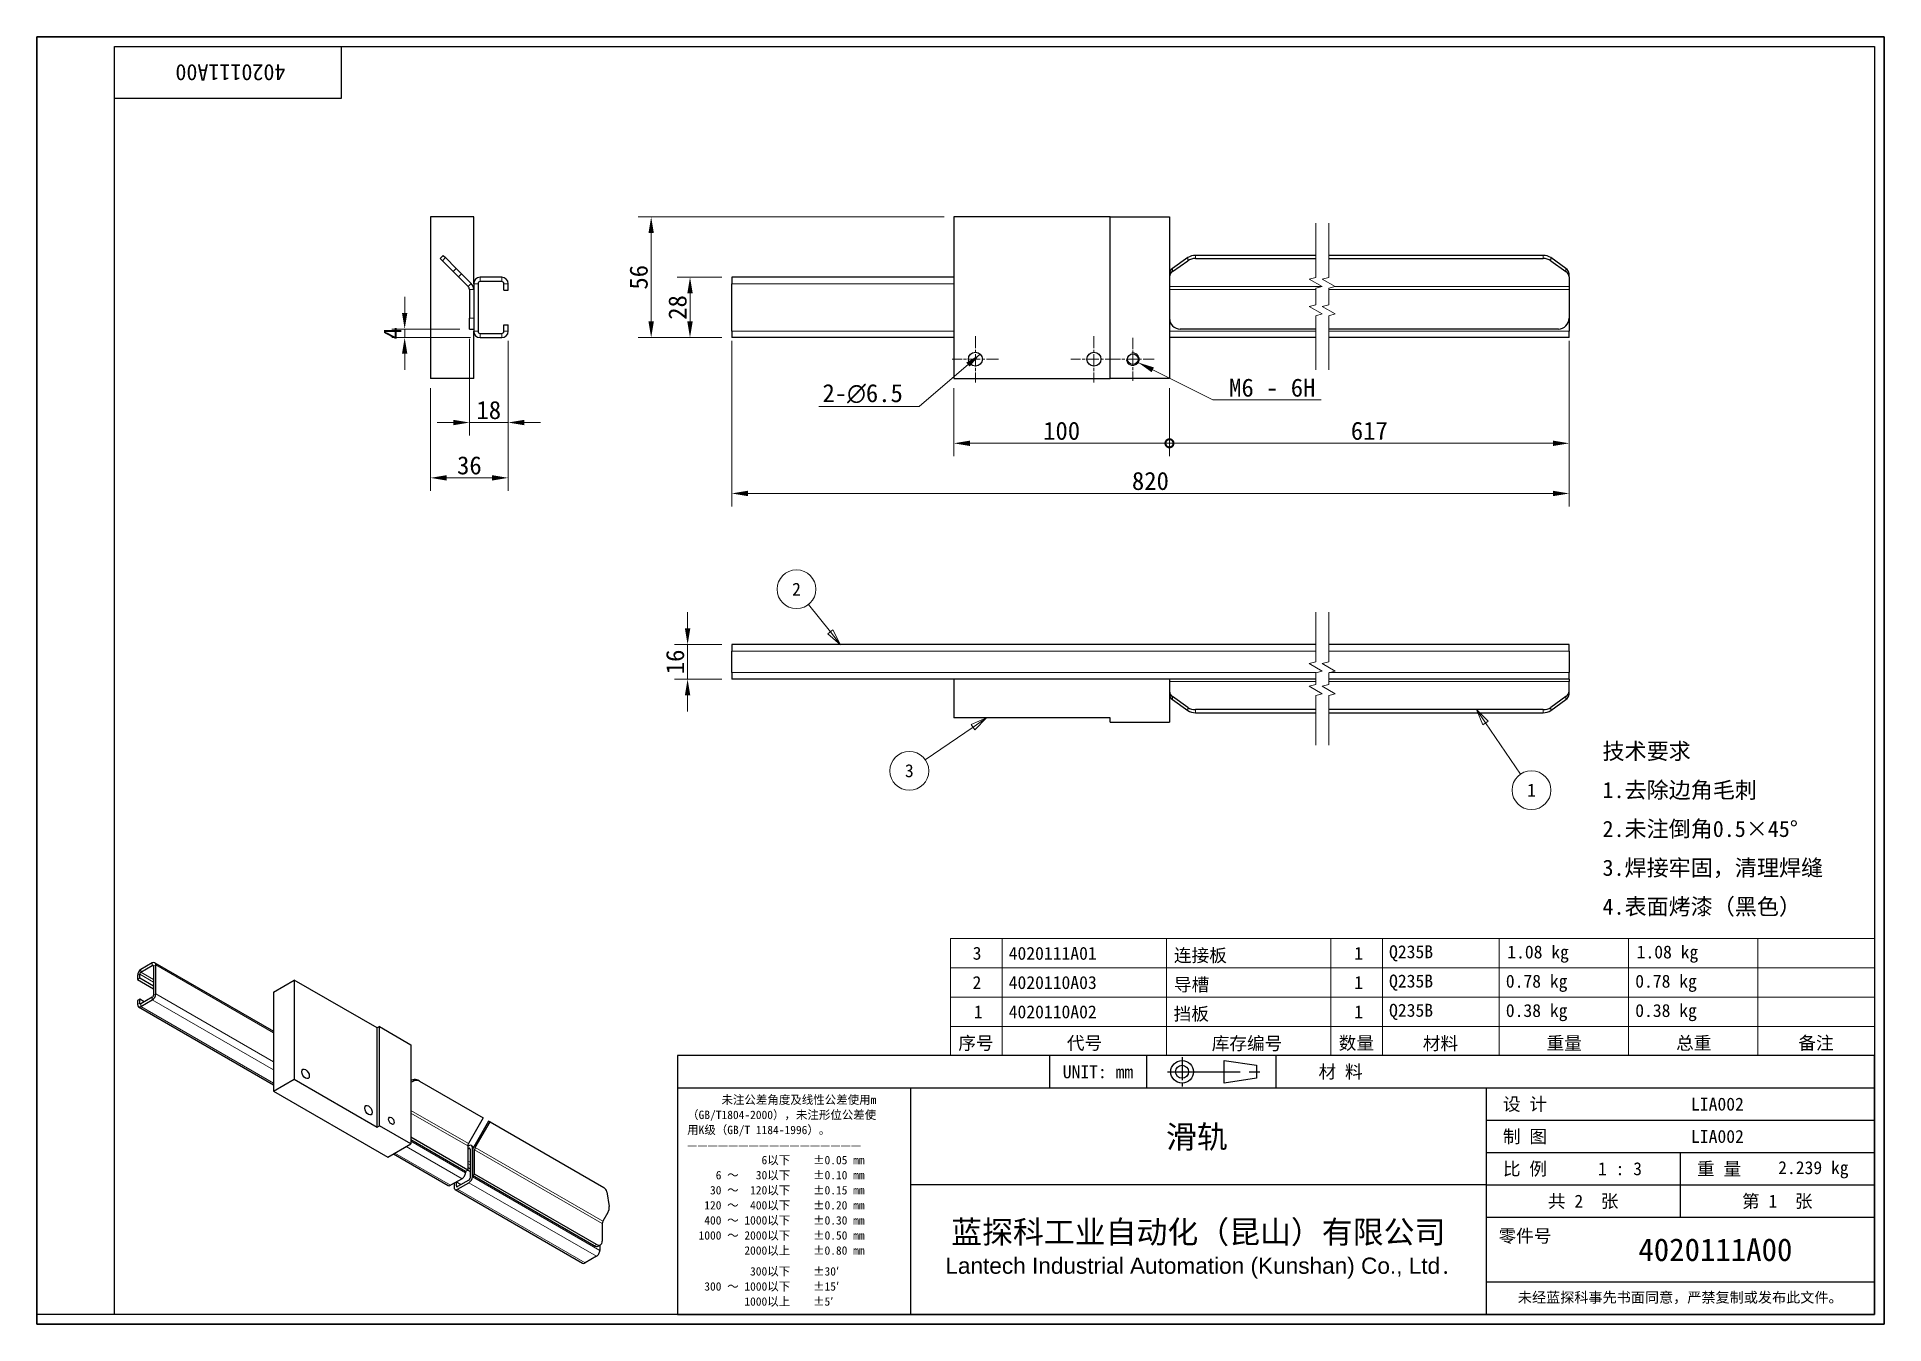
# Model space of a CAD drawing. Header units: millimetres. Extents: x 18 to 875, y 16 to 614.
import ezdxf
from ezdxf.enums import TextEntityAlignment as Align

# ---------------------------------------------------------------- set-up
doc = ezdxf.new("R2010")
doc.units = ezdxf.units.MM
doc.header["$LTSCALE"] = 3
doc.linetypes.add('CHAIN', pattern=[0.3543, 0.2362, -0.0295, 0.0591, -0.0295])
for name, color, linetype, lineweight in [('1', 7, 'Continuous', 18), ('可见 (ISO)', 7, 'Continuous', 25), ('可见窄的 (ISO)', 7, 'Continuous', 18), ('图框 (ISO)', 7, 'Continuous', 35), ('标题 (ISO)', 7, 'Continuous', 25)]:
    doc.layers.add(name, color=color, linetype=linetype, lineweight=lineweight)
for name, color, linetype, lineweight, true_color in [('中心标记 (ISO)', 1, 'CHAIN', 18, 0xff0000), ('尺寸 (ISO)', 7, 'Continuous', 18, 0x008000), ('折线 (ISO)', 7, 'Continuous', 18, 0x008000), ('符号 (ISO)', 7, 'Continuous', 18, 0x008000)]:
    doc.layers.add(name, color=color, linetype=linetype, lineweight=lineweight, true_color=true_color)
doc.styles.add('文本样式164', font='SimSun.ttf')
doc.styles.add('文本样式165', font='SimSun.ttf')
doc.styles.add('文本样式74', font='SimSun.ttf')
doc.styles.add('最新国标', font='simfang.ttf')
doc.styles.add('注释文本 (ISO)', font='simfang.ttf')
doc.dimstyles.new('默认 (GB)', dxfattribs={"dimscale": 3, "dimtxt": 2.8, "dimasz": 2.5, "dimexe": 2, "dimexo": 1.5, "dimgap": 0.5, "dimtad": 1, "dimtoh": 1, "dimdsep": 46, "dimtxsty": '最新国标', "dimcen": 0.09, "dimdle": 10, "dimclrd": 256, "dimclre": 256, "dimclrt": 256, "dimaunit": 1, "dimadec": 3, "dimazin": 2, "dimtfac": 0.535714, "dimtmove": 0, "dimatfit": 3, "dimfxl": 0, "dimtolj": 1, "dimtzin": 0, "dimlwd": -1, "dimlwe": -1, "dimarcsym": 0})
doc.dimstyles.new('默认 (GB)$7', dxfattribs={"dimscale": 3, "dimtxt": 2.8, "dimasz": 2.5, "dimexe": 2, "dimexo": 1.5, "dimgap": 0.5, "dimtad": 1, "dimtoh": 1, "dimdsep": 46, "dimtxsty": '最新国标', "dimcen": 0.09, "dimdle": 10, "dimclrd": 256, "dimclre": 256, "dimclrt": 256, "dimaunit": 1, "dimadec": 3, "dimazin": 2, "dimtfac": 0.535714, "dimtmove": 0, "dimatfit": 3, "dimfxl": 0, "dimtolj": 1, "dimtzin": 0, "dimlwd": -1, "dimlwe": -1, "dimarcsym": 0})

# ---------------------------------------------------------------- blocks, each defined once
blk = doc.blocks.new('图框 最新国标')
at = {"layer": '图框 (ISO)'}
for p, q in [((6, 7), (6, 204.5)), ((6, 204.5), (291.5, 204.5)), ((291.5, 204.5), (291.5, 5.5)), ((6, 7), (6, 5.5)), ((6, 7), (6, 5.5)), ((291.5, 5.5), (6, 5.5))]:
    blk.add_line(p, q, dxfattribs=at)
at = {"layer": '图框 (ISO)', "color": 7, "linetype": 'Continuous', "lineweight": 25}
for p, q in [((18, 203), (290, 203)), ((18, 7), (18, 203)), ((18, 203), (290, 203)), ((53, 203), (53, 195)), ((290, 203), (290, 7)), ((290, 203), (290, 7)), ((53, 195), (18, 195)), ((290, 7), (6, 7)), ((290, 7), (18, 7))]:
    blk.add_line(p, q, dxfattribs=at)
at = {"layer": '图框 (ISO)', "style": '文本样式74'}
blk.add_attdef('零件代号_001', (44.41, 200.25), '', height=2.5, rotation=180, dxfattribs=at)
blk = doc.blocks.new('标题栏 最新国标')
at = {"layer": '标题 (ISO)'}
for p, q in [((381.98, -183.84), (196.98, -183.84)), ((196.98, -183.84), (196.98, -223.84)), ((254.48, -183.84), (254.48, -188.84)), ((269.48, -183.84), (269.48, -188.84)), ((281.48, -188.09), (281.48, -184.59)), ((281.48, -184.59), (286.48, -185.34)), ((286.48, -185.34), (286.48, -187.34)), ((289.48, -183.84), (289.48, -188.84)), ((381.98, -223.84), (381.98, -183.84)), ((383.48, -183.84), (383.48, -225.34)), ((286.48, -187.34), (281.48, -188.09)), ((196.98, -188.84), (381.98, -188.84)), ((232.98, -188.84), (232.98, -223.84)), ((321.98, -188.84), (321.98, -223.84)), ((321.98, -193.84), (381.98, -193.84)), ((321.98, -198.84), (381.98, -198.84)), ((351.98, -198.84), (351.98, -208.84)), ((321.98, -203.84), (232.98, -203.84)), ((321.98, -203.84), (381.98, -203.84)), ((321.98, -208.84), (381.98, -208.84)), ((321.98, -218.84), (381.98, -218.84)), ((196.98, -223.84), (381.98, -223.84)), ((383.48, -225.34), (196.98, -225.34))]:
    blk.add_line(p, q, dxfattribs=at)
at = {"layer": '标题 (ISO)', "linetype": 'CHAIN', "ltscale": 5.000333}
blk.add_line((274.98, -184.09), (274.98, -188.59), dxfattribs=at)
at = {"layer": '标题 (ISO)', "linetype": 'CHAIN', "ltscale": 15.834605}
blk.add_line((272.73, -186.34), (286.98, -186.34), dxfattribs=at)
at = {"layer": '标题 (ISO)'}
for radius in [1.75, 1]:
    blk.add_circle((274.98, -186.34), radius, dxfattribs=at)
at = {"layer": '1', "style": '文本样式164'}
for s, p in [('UNIT: mm', (261.98, -186.34)), ('材 料', (299.48, -186.34)), ('设 计', (327.98, -191.34)), ('制 图', (327.98, -196.34)), ('比 例', (327.98, -201.34)), ('重 量', (357.98, -201.34)), ('共 2  张', (336.98, -206.34)), ('第 1  张', (366.98, -206.34))]:
    blk.add_text(s, height=2, dxfattribs=at).set_placement(p, align=Align.MIDDLE_CENTER)
at = {"layer": '标题 (ISO)', "char_height": 2, "style": '注释文本 (ISO)'}
for s, insert, attachment_point, line_spacing_factor in [('{\\fSimSun|b0|i0|c134|p2;\\H0.65x;      未注公差角度及线性公差使用m\\P（GB/T1804-2000），未注形位公差使\\P用K级（GB/T 1184-1996）。\\P—————————————————\\P             6以下    ±0.05 mm\\P     6 ～   30以下    ±0.10 mm\\P    30 ～  120以下    ±0.15 mm\\P   120 ～  400以下    ±0.20 mm\\P   400 ～ 1000以下    ±0.30 mm\\P  1000 ～ 2000以下    ±0.50 mm\\P          2000以上    ±0.80 mm\\P\\H0.38462x;\\P\\H2.6x;           300以下    ±30′\\P   300 ～ 1000以下    ±15′\\P          1000以上    ±5′}', (198.48, -206.34), 4, 1.075116), ('{\\fMicrosoft YaHei|b0|i0|c134|p34;\\H1.75x;蓝探科工业自动化（昆山）有限公司\\P\\fArial|b0|i0|c0|p34;\\H0.71429x;Lantech Industrial Automation (Kunshan) Co., Ltd\\fFangSong|b0|i0|c134|p49;.\\H1.15195x; }', (277.48, -213.84), 5, 0.978695)]:
    blk.add_mtext(s, dxfattribs=dict(at, insert=insert, attachment_point=attachment_point, line_spacing_factor=line_spacing_factor))
at = {"layer": '标题 (ISO)', "attachment_point": 5, "style": '注释文本 (ISO)'}
for s, insert, char_height in [('\\fFangSong|b0|i0;零件号', (327.98, -211.84), 2), ('\\fSimSun|b0|i0;{\\H1.6000;未经蓝探科事先书面同意，严禁复制或发布此文件。}', (351.98, -221.34), 1.6)]:
    blk.add_mtext(s, dxfattribs=dict(at, insert=insert, char_height=char_height))
at = {"layer": '标题 (ISO)', "style": '注释文本 (ISO)'}
blk.add_attdef('材料', text='', height=2, dxfattribs=at).set_placement((324.48, -186.34), align=Align.MIDDLE_CENTER)
at = {"layer": '标题 (ISO)'}
for tag, p, height, style in [('设计人_001', (353.65, -192.33), 2, '注释文本 (ISO)'), ('库存编号_001', (272.5, -198.14), 3.5, '文本样式165'), ('设计人_001', (353.65, -197.33), 2, '注释文本 (ISO)'), ('视图比例_001', (339.26, -202.33), 2, '注释文本 (ISO)'), ('质量\\P3;_001', (367.11, -202.16), 2, '注释文本 (ISO)'), ('零件代号_001', (345.51, -215.59), 3.5, '文本样式165')]:
    blk.add_attdef(tag, p, '', height=height, dxfattribs=dict(at, style=style))
blk = doc.blocks.new('_DotSmall')
at = {"color": 0, "linetype": 'ByBlock', "const_width": 0.5}
blk.add_lwpolyline([(-0.0625, 0, 1), (0.0625, 0, 1)], format="xyb", close=True, dxfattribs=at)
blk = doc.blocks.new('*D5')
at = {"layer": 'Defpoints', "color": 0, "transparency": 16777216}
for p in [(443.15, 455.02), (543.15, 455.02), (543.15, 425.02)]:
    blk.add_point(p, dxfattribs=at)
at = {"layer": '尺寸 (ISO)', "color": 116, "true_color": 0x00803f, "transparency": 16777216}
for p, q in [((443.15, 450.52), (443.15, 419.02)), ((543.15, 450.52), (543.15, 419.02)), ((450.65, 425.02), (543.15, 425.02))]:
    blk.add_line(p, q, dxfattribs=at)
blk.add_solid([(450.65, 426.27), (450.65, 423.77), (443.15, 425.02)], dxfattribs=at)
at = {"layer": '尺寸 (ISO)', "color": 116, "true_color": 0x00803f, "transparency": 16777216, "xscale": 7.5, "yscale": 7.5, "zscale": 7.5}
blk.add_blockref('_DotSmall', (543.15, 425.02), dxfattribs=at)
at = {"layer": '尺寸 (ISO)', "transparency": 16777216, "insert": (493.15, 430.77), "char_height": 8.4, "attachment_point": 5, "style": '最新国标'}
blk.add_mtext('\\A1;100', dxfattribs=at)
blk = doc.blocks.new('*D7')
at = {"layer": 'Defpoints', "color": 0, "transparency": 16777216}
for p in [(728.47, 477.02), (543.15, 455.02), (728.47, 425.02)]:
    blk.add_point(p, dxfattribs=at)
at = {"layer": '尺寸 (ISO)', "color": 116, "true_color": 0x00803f, "transparency": 16777216}
for p, q in [((728.47, 472.52), (728.47, 419.02)), ((543.15, 450.52), (543.15, 419.02)), ((543.15, 425.02), (720.97, 425.02))]:
    blk.add_line(p, q, dxfattribs=at)
blk.add_solid([(720.97, 426.27), (720.97, 423.77), (728.47, 425.02)], dxfattribs=at)
at = {"layer": '尺寸 (ISO)', "color": 116, "true_color": 0x00803f, "transparency": 16777216, "xscale": 7.5, "yscale": 7.5, "zscale": 7.5, "rotation": 180}
blk.add_blockref('_DotSmall', (543.15, 425.02), dxfattribs=at)
at = {"layer": '尺寸 (ISO)', "transparency": 16777216, "insert": (635.81, 430.77), "char_height": 8.4, "attachment_point": 5, "style": '最新国标'}
blk.add_mtext('\\A1;617', dxfattribs=at)
blk = doc.blocks.new('*D8')
at = {"layer": 'Defpoints', "color": 0, "transparency": 16777216}
for p in [(340.15, 477.02), (728.47, 477.02), (340.15, 401.75)]:
    blk.add_point(p, dxfattribs=at)
at = {"layer": '尺寸 (ISO)', "color": 116, "true_color": 0x00803f, "transparency": 16777216}
for p, q in [((340.15, 472.52), (340.15, 395.75)), ((728.47, 472.52), (728.47, 395.75)), ((720.97, 401.75), (347.65, 401.75))]:
    blk.add_line(p, q, dxfattribs=at)
for points in [[(347.65, 403), (347.65, 400.5), (340.15, 401.75)], [(720.97, 403), (720.97, 400.5), (728.47, 401.75)]]:
    blk.add_solid(points, dxfattribs=at)
at = {"layer": '尺寸 (ISO)', "transparency": 16777216, "insert": (534.31, 407.5), "char_height": 8.4, "attachment_point": 5, "style": '最新国标'}
blk.add_mtext('\\A1;820', dxfattribs=at)
blk = doc.blocks.new('*D9')
at = {"layer": 'Defpoints', "color": 0, "transparency": 16777216}
for p in [(443.15, 530.02), (302.81, 474.02), (340.15, 474.02)]:
    blk.add_point(p, dxfattribs=at)
at = {"layer": '尺寸 (ISO)', "color": 116, "true_color": 0x00803f, "transparency": 16777216}
for p, q in [((438.65, 530.02), (296.81, 530.02)), ((302.81, 522.52), (302.81, 481.52)), ((335.65, 474.02), (296.81, 474.02))]:
    blk.add_line(p, q, dxfattribs=at)
for points in [[(301.56, 522.52), (304.06, 522.52), (302.81, 530.02)], [(301.56, 481.52), (304.06, 481.52), (302.81, 474.02)]]:
    blk.add_solid(points, dxfattribs=at)
at = {"layer": '尺寸 (ISO)', "transparency": 16777216, "insert": (297.06, 502.02), "char_height": 8.4, "attachment_point": 5, "rotation": 90, "style": '最新国标'}
blk.add_mtext('\\A1;56', dxfattribs=at)
blk = doc.blocks.new('*D10')
at = {"layer": 'Defpoints', "color": 0, "transparency": 16777216}
for p in [(340.15, 502.02), (320.83, 474.02), (340.15, 474.02)]:
    blk.add_point(p, dxfattribs=at)
at = {"layer": '尺寸 (ISO)', "color": 116, "true_color": 0x00803f, "transparency": 16777216}
for p, q in [((335.65, 502.02), (314.83, 502.02)), ((320.83, 494.52), (320.83, 481.52)), ((335.65, 474.02), (314.83, 474.02))]:
    blk.add_line(p, q, dxfattribs=at)
for points in [[(319.58, 494.52), (322.08, 494.52), (320.83, 502.02)], [(319.58, 481.52), (322.08, 481.52), (320.83, 474.02)]]:
    blk.add_solid(points, dxfattribs=at)
at = {"layer": '尺寸 (ISO)', "transparency": 16777216, "insert": (315.08, 488.02), "char_height": 8.4, "attachment_point": 5, "rotation": 90, "style": '最新国标'}
blk.add_mtext('\\A1;28', dxfattribs=at)
blk = doc.blocks.new('*D11')
at = {"layer": 'Defpoints', "color": 0, "transparency": 16777216}
for p in [(340.15, 331.63), (319.71, 315.63), (340.15, 315.63)]:
    blk.add_point(p, dxfattribs=at)
at = {"layer": '尺寸 (ISO)', "color": 116, "true_color": 0x00803f, "transparency": 16777216}
for p, q in [((319.71, 339.13), (319.71, 346.63)), ((335.65, 331.63), (313.71, 331.63)), ((319.71, 331.63), (319.71, 315.63)), ((335.65, 315.63), (313.71, 315.63)), ((319.71, 308.13), (319.71, 300.63))]:
    blk.add_line(p, q, dxfattribs=at)
for points in [[(318.46, 339.13), (320.96, 339.13), (319.71, 331.63)], [(318.46, 308.13), (320.96, 308.13), (319.71, 315.63)]]:
    blk.add_solid(points, dxfattribs=at)
at = {"layer": '尺寸 (ISO)', "transparency": 16777216, "insert": (313.96, 323.63), "char_height": 8.4, "attachment_point": 5, "rotation": 90, "style": '最新国标'}
blk.add_mtext('\\A1;16', dxfattribs=at)
blk = doc.blocks.new('*D12')
at = {"layer": 'Defpoints', "color": 0, "transparency": 16777216}
for p in [(218.52, 478.02), (236.52, 477.02), (236.52, 434.65)]:
    blk.add_point(p, dxfattribs=at)
at = {"layer": '尺寸 (ISO)', "color": 116, "true_color": 0x00803f, "transparency": 16777216}
for p, q in [((218.52, 473.52), (218.52, 428.65)), ((236.52, 472.52), (236.52, 428.65)), ((211.02, 434.65), (203.52, 434.65)), ((218.52, 434.65), (226.02, 434.65)), ((226.02, 434.65), (229.02, 434.65)), ((236.52, 434.65), (229.02, 434.65)), ((244.02, 434.65), (251.52, 434.65))]:
    blk.add_line(p, q, dxfattribs=at)
for points in [[(211.02, 435.9), (211.02, 433.4), (218.52, 434.65)], [(244.02, 435.9), (244.02, 433.4), (236.52, 434.65)]]:
    blk.add_solid(points, dxfattribs=at)
at = {"layer": '尺寸 (ISO)', "transparency": 16777216, "insert": (227.52, 440.4), "char_height": 8.4, "attachment_point": 5, "style": '最新国标'}
blk.add_mtext('\\A1;18', dxfattribs=at)
blk = doc.blocks.new('*D13')
at = {"layer": 'Defpoints', "color": 0, "transparency": 16777216}
for p in [(188.52, 478.02), (218.52, 478.02), (223.52, 474.02)]:
    blk.add_point(p, dxfattribs=at)
at = {"layer": '尺寸 (ISO)', "color": 116, "true_color": 0x00803f, "transparency": 16777216}
for p, q in [((188.52, 485.52), (188.52, 493.02)), ((214.02, 478.02), (182.52, 478.02)), ((219.02, 474.02), (182.52, 474.02)), ((188.52, 474.02), (188.52, 478.02)), ((188.52, 466.52), (188.52, 459.02))]:
    blk.add_line(p, q, dxfattribs=at)
for points in [[(187.27, 485.52), (189.77, 485.52), (188.52, 478.02)], [(187.27, 466.52), (189.77, 466.52), (188.52, 474.02)]]:
    blk.add_solid(points, dxfattribs=at)
at = {"layer": '尺寸 (ISO)', "transparency": 16777216, "insert": (182.82, 476.02), "char_height": 8.4, "attachment_point": 5, "rotation": 90, "style": '最新国标'}
blk.add_mtext('\\A1;4', dxfattribs=at)
blk = doc.blocks.new('*D14')
at = {"layer": 'Defpoints', "color": 0, "transparency": 16777216}
for p in [(236.52, 477.02), (200.52, 455.02), (200.52, 408.99)]:
    blk.add_point(p, dxfattribs=at)
at = {"layer": '尺寸 (ISO)', "color": 116, "true_color": 0x00803f, "transparency": 16777216}
for p, q in [((236.52, 472.52), (236.52, 402.99)), ((200.52, 450.52), (200.52, 402.99)), ((229.02, 408.99), (208.02, 408.99))]:
    blk.add_line(p, q, dxfattribs=at)
for points in [[(208.02, 410.24), (208.02, 407.74), (200.52, 408.99)], [(229.02, 410.24), (229.02, 407.74), (236.52, 408.99)]]:
    blk.add_solid(points, dxfattribs=at)
at = {"layer": '尺寸 (ISO)', "transparency": 16777216, "insert": (218.52, 414.74), "char_height": 8.4, "attachment_point": 5, "style": '最新国标'}
blk.add_mtext('\\A1;36', dxfattribs=at)
blk = doc.blocks.new('引出序号1')
at = {"layer": '符号 (ISO)'}
for p, q in [((128.65, 112.5), (125.26, 116.77)), ((129.04, 112.81), (128.26, 112.19)), ((128.26, 112.19), (130.21, 110.54)), ((128.65, 112.5), (130.21, 110.54)), ((130.21, 110.54), (129.04, 112.81))]:
    blk.add_line(p, q, dxfattribs=at)
at = {"layer": '符号 (ISO)', "flags": 128}
blk.add_lwpolyline([(128.26, 112.19), (130.21, 110.54), (129.04, 112.81), (128.26, 112.19)], dxfattribs=at)
at = {"layer": '符号 (ISO)'}
blk.add_circle((123.4, 119.11), 3, dxfattribs=at)
blk.add_solid([(128.26, 112.19), (130.21, 110.54), (129.04, 112.81), (128.26, 112.19)], dxfattribs=at)
at = {"layer": '符号 (ISO)', "insert": (123.4, 119.11), "char_height": 2, "attachment_point": 5, "style": '注释文本 (ISO)'}
blk.add_mtext('2', dxfattribs=at)
blk = doc.blocks.new('引出序号2')
at = {"layer": '符号 (ISO)'}
for p, q in [((150.69, 97.8), (143.31, 92.72)), ((152.75, 99.21), (150.41, 98.21)), ((150.41, 98.21), (150.98, 97.38)), ((150.69, 97.8), (152.75, 99.21)), ((150.98, 97.38), (152.75, 99.21))]:
    blk.add_line(p, q, dxfattribs=at)
at = {"layer": '符号 (ISO)', "flags": 128}
blk.add_lwpolyline([(150.98, 97.38), (152.75, 99.21), (150.41, 98.21), (150.98, 97.38)], dxfattribs=at)
at = {"layer": '符号 (ISO)'}
blk.add_circle((140.84, 91.03), 3, dxfattribs=at)
blk.add_solid([(150.98, 97.38), (152.75, 99.21), (150.41, 98.21), (150.98, 97.38)], dxfattribs=at)
at = {"layer": '符号 (ISO)', "insert": (140.84, 91.04), "char_height": 2, "attachment_point": 5, "style": '注释文本 (ISO)'}
blk.add_mtext('3', dxfattribs=at)
blk = doc.blocks.new('引出序号3')
at = {"layer": '符号 (ISO)'}
for p, q in [((229.9, 98.43), (228.49, 100.5)), ((230.31, 98.72), (228.49, 100.5)), ((228.49, 100.5), (229.48, 98.15)), ((229.48, 98.15), (230.31, 98.72)), ((229.9, 98.43), (235.31, 90.52))]:
    blk.add_line(p, q, dxfattribs=at)
at = {"layer": '符号 (ISO)', "flags": 128}
blk.add_lwpolyline([(230.31, 98.72), (228.49, 100.5), (229.48, 98.15), (230.31, 98.72)], dxfattribs=at)
at = {"layer": '符号 (ISO)'}
blk.add_circle((237, 88.05), 3, dxfattribs=at)
blk.add_solid([(230.31, 98.72), (228.49, 100.5), (229.48, 98.15), (230.31, 98.72)], dxfattribs=at)
at = {"layer": '符号 (ISO)', "insert": (237, 88.05), "char_height": 2, "attachment_point": 5, "style": '注释文本 (ISO)'}
blk.add_mtext('1', dxfattribs=at)
blk = doc.blocks.new('明细栏')
at = {"layer": '符号 (ISO)'}
for p, q in [((290, 65.1), (147.2, 65.1)), ((147.2, 65.1), (147.2, 51.53)), ((155.2, 65.1), (155.2, 51.53)), ((180.6, 65.1), (180.6, 51.53)), ((206, 65.1), (206, 51.53)), ((214, 65.1), (214, 51.53)), ((232, 65.1), (232, 51.53)), ((252, 65.1), (252, 51.53)), ((272, 65.1), (272, 51.53)), ((290, 65.1), (290, 51.53)), ((290, 60.58), (147.2, 60.58)), ((290, 56.05), (147.2, 56.05)), ((290, 51.53), (147.2, 51.53)), ((147.2, 47), (147.2, 51.53)), ((155.2, 47), (155.2, 51.53)), ((180.6, 47), (180.6, 51.53)), ((206, 47), (206, 51.53)), ((214, 47), (214, 51.53)), ((232, 47), (232, 51.53)), ((252, 47), (252, 51.53)), ((272, 47), (272, 51.53)), ((290, 47), (290, 51.53)), ((290, 47), (147.2, 47))]:
    blk.add_line(p, q, dxfattribs=at)
at = {"layer": '符号 (ISO)', "char_height": 2, "attachment_point": 7, "style": '注释文本 (ISO)'}
for s, insert in [('3', (150.63, 61.8)), ('4020111A01', (156.2, 61.79)), ('连接板', (181.73, 61.28)), ('1', (209.61, 61.82)), ('Q235B', (214.99, 61.56)), ('1.08 kg', (233.26, 61.37)), ('1.08 kg', (253.26, 61.37)), ('2', (150.61, 57.3)), ('4020110A03', (156.2, 57.27)), ('导槽', (181.74, 56.76)), ('1', (209.61, 57.3)), ('Q235B', (214.99, 57.03)), ('0.78 kg', (233.04, 56.85)), ('0.78 kg', (253.04, 56.85)), ('1', (150.81, 52.77)), ('4020110A02', (156.2, 52.74)), ('挡板', (181.7, 52.24)), ('1', (209.61, 52.77)), ('Q235B', (214.99, 52.51)), ('0.38 kg', (233.04, 52.32)), ('0.38 kg', (253.04, 52.32)), ('序号', (148.42, 47.71)), ('代号', (165.19, 47.73)), ('库存编号', (187.58, 47.66)), ('数量', (207.21, 47.72)), ('材料', (220.21, 47.68)), ('重量', (239.33, 47.78)), ('总重', (259.36, 47.75)), ('备注', (278.25, 47.74))]:
    blk.add_mtext(s, dxfattribs=dict(at, insert=insert))

msp = doc.modelspace()

# ---------------------------------------------------------------- linework, layer by layer
at = {"layer": '中心标记 (ISO)', "ltscale": 7.963553}
for p, q in [((453.1476, 474.7723), (453.1476, 453.2723)), ((508.1476, 474.7723), (508.1476, 453.2723)), ((463.8976, 464.0223), (442.3976, 464.0223)), ((518.8976, 464.0223), (497.3976, 464.0223))]:
    msp.add_line(p, q, dxfattribs=at)
at = {"layer": '中心标记 (ISO)', "ltscale": 7.377206}
for p, q in [((526.1476, 473.9808), (526.1476, 454.0638)), ((536.1061, 464.0223), (516.1891, 464.0223))]:
    msp.add_line(p, q, dxfattribs=at)
at = {"layer": '可见 (ISO)'}
for p, q in [((220.5234, 530.0223), (200.5234, 530.0223)), ((200.5234, 530.0223), (200.5234, 455.0223)), ((220.5234, 499.0223), (220.5234, 530.0223)), ((443.1476, 530.0223), (443.1476, 455.0223)), ((515.6476, 530.0223), (443.1476, 530.0223)), ((515.6476, 455.0223), (515.6476, 530.0223)), ((515.6476, 530.0223), (543.1476, 530.0223)), ((543.1476, 530.0223), (543.1476, 455.0223)), ((206.3813, 512.1644), (204.967, 510.7502)), ((206.0026, 509.7147), (204.967, 510.7502)), ((206.0026, 509.7147), (211.0026, 504.7147)), ((206.3813, 512.1644), (207.4168, 511.1289)), ((212.4168, 506.1289), (207.4168, 511.1289)), ((212.4168, 506.1289), (214.9168, 503.6289)), ((551.6832, 511.1289), (544.6121, 506.1289)), ((544.6121, 504.7147), (551.6832, 509.7147)), ((610.979, 512.1644), (555.2187, 512.1644)), ((555.2187, 510.7502), (610.979, 510.7502)), ((716.4014, 512.1644), (616.979, 512.1644)), ((616.979, 510.7502), (716.4014, 510.7502)), ((727.008, 506.1289), (719.937, 511.1289)), ((719.937, 509.7147), (727.008, 504.7147)), ((213.5026, 502.2147), (211.0026, 504.7147)), ((213.5026, 502.2147), (217.9376, 497.7796)), ((214.9168, 503.6289), (219.3518, 499.1939)), ((220.5234, 499.0223), (220.5234, 477.0223)), ((222.5234, 499.0223), (222.5234, 477.0223)), ((233.5234, 502.0223), (223.5234, 502.0223)), ((233.5234, 500.0223), (223.5234, 500.0223)), ((234.5234, 496.0223), (234.5234, 499.0223)), ((236.5234, 496.0223), (236.5234, 499.0223)), ((340.1476, 502.0223), (340.1476, 499.0223)), ((443.1476, 502.0223), (340.1476, 502.0223)), ((340.1476, 477.0223), (340.1476, 499.0223)), ((728.4725, 502.2147), (728.4725, 503.6289)), ((728.4725, 502.2147), (728.4725, 497.7796)), ((728.4725, 497.7796), (728.4725, 496.3654)), ((218.5234, 496.3654), (218.5234, 483.0223)), ((220.5234, 496.3654), (220.5234, 483.0223)), ((234.5234, 496.0223), (236.5234, 496.0223)), ((728.4725, 496.3654), (728.4725, 483.0223)), ((218.5234, 478.0223), (218.5234, 483.0223)), ((234.5234, 480.0223), (236.5234, 480.0223)), ((234.5234, 477.0223), (234.5234, 480.0223)), ((236.5234, 477.0223), (236.5234, 480.0223)), ((728.4725, 483.0223), (728.4725, 477.0223)), ((218.5234, 478.0223), (220.5234, 478.0223)), ((220.5234, 455.0223), (220.5234, 477.0223)), ((223.5234, 476.0223), (233.5234, 476.0223)), ((223.5234, 474.0223), (233.5234, 474.0223)), ((340.1476, 477.0223), (340.1476, 474.0223)), ((443.1476, 474.0223), (340.1476, 474.0223)), ((610.979, 474.0223), (543.1476, 474.0223)), ((610.979, 478.0223), (548.1476, 478.0223)), ((723.4725, 478.0223), (616.979, 478.0223)), ((728.4725, 474.0223), (616.979, 474.0223)), ((728.4725, 474.0223), (728.4725, 477.0223)), ((220.5234, 455.0223), (200.5234, 455.0223)), ((443.1476, 455.0223), (515.6476, 455.0223)), ((543.1476, 455.0223), (515.6476, 455.0223)), ((610.979, 331.6339), (340.1476, 331.6339)), ((340.1476, 331.6339), (340.1476, 328.6339)), ((340.1476, 318.6339), (340.1476, 328.6339)), ((728.4725, 331.6339), (616.979, 331.6339)), ((728.4725, 328.6339), (728.4725, 331.6339)), ((728.4725, 328.6339), (728.4725, 318.6339)), ((340.1476, 318.6339), (340.1476, 315.6339)), ((728.4725, 315.6339), (728.4725, 318.6339)), ((443.1476, 315.6339), (340.1476, 315.6339)), ((543.1476, 315.6339), (443.1476, 315.6339)), ((443.1476, 315.6339), (443.1476, 297.6339)), ((610.979, 315.6339), (543.1476, 315.6339)), ((543.1476, 315.6339), (543.1476, 295.6339)), ((728.4725, 315.6339), (616.979, 315.6339)), ((728.4725, 315.6339), (728.4725, 314.4624)), ((728.4725, 310.0273), (728.4725, 314.4624)), ((728.4725, 308.6131), (728.4725, 310.0273)), ((551.6832, 302.5273), (544.6121, 307.5273)), ((544.6121, 306.1131), (551.6832, 301.1131)), ((610.979, 301.4918), (555.2187, 301.4918)), ((555.2187, 300.0776), (610.979, 300.0776)), ((716.4014, 301.4918), (616.979, 301.4918)), ((616.979, 300.0776), (716.4014, 300.0776)), ((727.008, 307.5273), (719.937, 302.5273)), ((719.937, 301.1131), (727.008, 306.1131)), ((515.6476, 297.6339), (443.1476, 297.6339)), ((515.6476, 295.6339), (515.6476, 297.6339)), ((515.6476, 295.6339), (543.1476, 295.6339)), ((71.4982, 183.9887), (66.1949, 180.9268)), ((66.1949, 179.7021), (71.4982, 182.7639)), ((72.0285, 182.4578), (72.0285, 168.9856)), ((72.6232, 184.1001), (127.7132, 152.2939)), ((73.0892, 169.5979), (73.0892, 183.0701)), ((64.6039, 178.1712), (64.6039, 176.334)), ((65.6646, 176.9464), (64.6039, 176.334)), ((64.6039, 176.334), (72.0285, 172.0474)), ((65.6646, 176.9464), (65.6646, 178.7835)), ((72.0285, 173.2722), (65.6646, 176.9464)), ((127.7132, 170.5165), (137.2591, 176.0278)), ((137.2591, 176.0278), (137.2591, 130.0999)), ((175.7081, 153.8293), (137.2591, 176.0278)), ((65.6646, 167.1484), (64.6039, 166.5361)), ((64.6039, 166.5361), (64.6039, 164.699)), ((65.0699, 163.669), (127.7132, 127.5018)), ((67.7859, 165.9237), (65.6646, 167.1484)), ((65.6646, 165.3113), (65.6646, 167.1484)), ((71.4982, 168.067), (66.1949, 165.0051)), ((66.1949, 163.7804), (71.4982, 166.8423)), ((127.7132, 170.5165), (127.7132, 124.5886)), ((176.7687, 154.4417), (175.7081, 153.8293)), ((176.7687, 108.5138), (176.7687, 154.4417)), ((176.7687, 154.4417), (191.3528, 146.0216)), ((175.7081, 107.9014), (175.7081, 153.8293)), ((191.3528, 146.0216), (191.3528, 100.0937)), ((127.7132, 124.5886), (137.2591, 130.0999)), ((137.2591, 130.0999), (175.7081, 107.9014)), ((192.2237, 129.7277), (191.3528, 129.3974)), ((191.3528, 128.68), (192.9737, 129.2947)), ((195.3979, 129.1633), (194.6479, 129.5963)), ((195.3979, 129.1633), (224.9692, 112.0903)), ((127.7132, 124.5886), (180.7462, 93.9699)), ((224.9692, 112.0903), (218.0906, 100.1761)), ((175.7081, 107.9014), (176.7687, 108.5138)), ((191.3528, 100.0937), (176.7687, 108.5138)), ((217.7799, 87.8978), (191.3528, 103.1555)), ((227.4012, 110.6862), (220.5225, 98.772)), ((221.2725, 98.3389), (228.1512, 110.2532)), ((228.1512, 110.2532), (227.4012, 110.6862)), ((228.1512, 110.2532), (280.8779, 79.8114)), ((180.7462, 93.9699), (191.3528, 100.0937)), ((183.2692, 95.4266), (208.7, 80.7441)), ((216.7192, 87.2855), (191.3528, 101.9308)), ((218.3102, 99.2267), (217.7799, 98.9205)), ((217.7799, 99.1307), (217.7799, 87.8978)), ((217.7799, 97.6958), (218.3102, 98.002)), ((218.8406, 97.6958), (218.8406, 84.2236)), ((219.4352, 99.3382), (220.4961, 98.7257)), ((219.9012, 84.836), (219.9012, 98.3082)), ((219.9012, 96.6812), (219.9012, 85.4483)), ((220.9619, 86.0607), (220.9619, 97.2936)), ((217.7799, 87.8978), (216.7192, 87.2855)), ((216.7192, 87.2855), (216.7192, 86.6731)), ((218.8406, 88.5102), (217.7799, 89.1226)), ((217.7799, 87.8978), (218.8406, 87.2855)), ((219.9012, 85.4483), (220.9619, 86.0607)), ((277.4386, 53.4539), (220.9619, 86.0607)), ((215.1283, 83.9174), (209.825, 80.8556)), ((211.4159, 81.7741), (211.4159, 79.937)), ((211.8819, 78.907), (271.0103, 44.7692)), ((212.4766, 80.5494), (212.4766, 82.3865)), ((214.5979, 81.1617), (212.4766, 82.3865)), ((218.3102, 83.305), (213.0069, 80.2432)), ((213.0069, 79.0184), (218.3102, 82.0803)), ((276.3779, 52.8415), (219.9012, 85.4483)), ((282.2037, 77.7777), (283.3021, 71.0198)), ((280.0902, 63.1558), (280.0902, 54.9848)), ((282.7529, 68.275), (280.4009, 64.2012)), ((278.2529, 52.6558), (279.3136, 53.2682)), ((279.0296, 53.1042), (279.0296, 50.6982)), ((277.4386, 47.9425), (272.1353, 44.8807))]:
    msp.add_line(p, q, dxfattribs=at)
for centre, radius in [((453.1476, 464.0223), 3.25), ((508.1476, 464.0223), 3.25), ((526.1476, 464.0223), 2.4585)]:
    msp.add_circle(centre, radius, dxfattribs=at)
for centre, radius, start, end in [((216.5234, 496.3654), 2, 0, 45), ((216.5234, 496.3654), 4, 0, 45), ((223.5234, 499.0223), 3, 90, 180), ((223.5234, 499.0223), 1, 90, 180), ((233.5234, 499.0223), 3, 0, 90), ((233.5234, 499.0223), 1, 0, 90), ((548.1476, 483.0223), 5, 180, 270), ((723.4725, 483.0223), 5, 270, 0), ((223.5234, 477.0223), 3, 180, 270), ((223.5234, 477.0223), 1, 180, 270), ((233.5234, 477.0223), 1, 270, 0), ((233.5234, 477.0223), 3, 270, 0)]:
    msp.add_arc(centre, radius, start, end, dxfattribs=at)
for centre, major_axis, ratio, start_param, end_param in [((548.1476, 503.6289), (-5, 0), 0.70710678, 5.49778714, 6.28318531), ((555.2187, 508.6289), (-5, 0), 0.70710678, 4.71238898, 5.49778714), ((555.2187, 507.2147), (5, 0), 0.70710678, 1.57079633, 2.35619449), ((716.4014, 508.6289), (-5, 0), 0.70710678, 3.92699082, 4.71238898), ((716.4014, 507.2147), (5, 0), 0.70710678, 0.78539816, 1.57079633), ((723.4725, 503.6289), (5, 0), 0.70710678, 0, 0.78539816), ((548.1476, 502.2147), (-5, 0), 0.70710678, 5.49778714, 6.28318531), ((723.4725, 502.2147), (5, 0), 0.70710678, 0, 0.78539816), ((548.1476, 310.0273), (-5, 0), 0.70710678, 0, 0.78539816), ((548.1476, 308.6131), (-5, 0), 0.70710678, 0, 0.78539816), ((723.4725, 310.0273), (5, 0), 0.70710678, 5.49778714, 6.28318531), ((723.4725, 308.6131), (5, 0), 0.70710678, 5.49778714, 6.28318531), ((555.2187, 305.0273), (-5, 0), 0.70710678, 0.78539816, 1.57079633), ((555.2187, 303.6131), (5, 0), 0.70710678, 3.92699082, 4.71238898), ((716.4014, 305.0273), (-5, 0), 0.70710678, 1.57079633, 2.35619449), ((716.4014, 303.6131), (5, 0), 0.70710678, 4.71238898, 5.49778714), ((66.1949, 179.0897), (-1.125, -1.9486), 0.57735027, 3.92699082, 5.49778714), ((71.4982, 182.1516), (1.125, 1.9486), 0.57735027, 5.49778714, 7.06858347), ((71.4982, 182.1516), (0.375, 0.6495), 0.57735027, 5.49778714, 7.06858347), ((66.1949, 179.0897), (0.375, 0.6495), 0.57735027, 0.78539816, 2.35619449), ((66.1949, 165.6175), (-1.125, -1.9486), 0.57735027, 5.49778714, 7.06858347), ((66.1949, 165.6175), (-0.375, -0.6495), 0.57735027, 5.49778714, 7.06858347), ((71.4982, 168.6794), (1.125, 1.9486), 0.57735027, 3.92699082, 5.49778714), ((71.4982, 168.6794), (-0.375, -0.6495), 0.57735027, 0.78539816, 2.35619449), ((192.7729, 126.3487), (1.875, 3.2476), 0.81649658, 0, 0.78539816), ((193.5229, 125.9157), (1.875, 3.2476), 0.81649658, 0, 0.78539816), ((218.8406, 99.743), (-0.75, -1.299), 0.57735027, 4.71238898, 5.49778714), ((218.3102, 97.3896), (1.125, 1.9486), 0.57735027, 5.49778714, 7.06858347), ((218.3102, 97.3896), (0.375, 0.6495), 0.57735027, 5.49778714, 7.06858347), ((222.0225, 97.9059), (-1.5, -2.5981), 0.57735027, 4.71238898, 5.49778714), ((222.0225, 97.9059), (0.75, 1.299), 0.57735027, 1.57079633, 2.35619449), ((215.1283, 85.7545), (-1.125, -1.9486), 0.57735027, 0.78539816, 2.35619449), ((209.825, 82.6927), (-1.125, -1.9486), 0.57735027, 0, 0.78539816), ((213.0069, 80.8556), (-1.125, -1.9486), 0.57735027, 5.49778714, 7.06858347), ((213.0069, 80.8556), (-0.375, -0.6495), 0.57735027, 5.49778714, 7.06858347), ((218.3102, 83.9174), (1.125, 1.9486), 0.57735027, 3.92699082, 5.49778714), ((218.3102, 83.9174), (-0.375, -0.6495), 0.57735027, 0.78539816, 2.35619449), ((279.0029, 76.5638), (1.875, 3.2476), 0.81649658, 5.49778714, 6.28318531), ((280.1013, 69.8059), (-1.875, -3.2476), 0.81649658, 1.57079633, 2.35619449), ((281.1509, 63.7682), (-0.75, -1.299), 0.57735027, 4.71238898, 5.49778714), ((276.3779, 55.9034), (1.875, -3.2476), 0.57735027, 5.49778714, 6.28318531), ((277.4386, 56.5158), (1.875, -3.2476), 0.57735027, 5.49778714, 7.06858347), ((272.1353, 46.7178), (-1.125, -1.9486), 0.57735027, 0, 0.78539816), ((277.4386, 49.7797), (-1.125, -1.9486), 0.57735027, 0.78539816, 2.35619449)]:
    msp.add_ellipse(centre, major_axis=major_axis, ratio=ratio, start_param=start_param, end_param=end_param, dxfattribs=at)
for centre, major_axis in [((142.5624, 132.5494), (1.2188, -2.1109)), ((171.7306, 115.7092), (1.2188, -2.1109)), ((182.3372, 110.8102), (0.9219, -1.5968))]:
    msp.add_ellipse(centre, major_axis=major_axis, ratio=0.57735027, dxfattribs=at)
at = {"layer": '可见窄的 (ISO)'}
for p, q in [((206.0026, 509.7147), (207.4168, 511.1289)), ((212.4168, 506.1289), (211.0026, 504.7147)), ((544.6121, 504.7147), (544.6121, 506.1289)), ((551.6832, 511.1289), (551.6832, 509.7147)), ((555.2187, 510.7502), (555.2187, 512.1644)), ((716.4014, 512.1644), (716.4014, 510.7502)), ((719.937, 509.7147), (719.937, 511.1289)), ((727.008, 506.1289), (727.008, 504.7147)), ((213.5026, 502.2147), (214.9168, 503.6289)), ((219.3518, 499.1939), (217.9376, 497.7796)), ((222.5234, 499.0223), (220.5234, 499.0223)), ((223.5234, 500.0223), (223.5234, 502.0223)), ((233.5234, 500.0223), (233.5234, 502.0223)), ((234.5234, 499.0223), (236.5234, 499.0223)), ((443.1476, 499.0223), (340.1476, 499.0223)), ((613.8728, 497.7796), (543.1476, 497.7796)), ((728.4725, 497.7796), (619.8728, 497.7796)), ((220.5234, 496.3654), (218.5234, 496.3654)), ((610.979, 496.3654), (543.1476, 496.3654)), ((728.4725, 496.3654), (616.979, 496.3654)), ((220.5234, 483.0223), (218.5234, 483.0223)), ((222.5234, 477.0223), (220.5234, 477.0223)), ((223.5234, 476.0223), (223.5234, 474.0223)), ((233.5234, 476.0223), (233.5234, 474.0223)), ((234.5234, 477.0223), (236.5234, 477.0223)), ((443.1476, 477.0223), (340.1476, 477.0223)), ((610.979, 477.0223), (543.1476, 477.0223)), ((728.4725, 477.0223), (616.979, 477.0223)), ((610.979, 328.6339), (340.1476, 328.6339)), ((728.4725, 328.6339), (616.979, 328.6339)), ((611.1831, 318.6339), (340.1476, 318.6339)), ((728.4725, 318.6339), (617.1831, 318.6339)), ((543.1476, 314.4624), (610.979, 314.4624)), ((616.979, 314.4624), (728.4725, 314.4624)), ((544.6121, 306.1131), (544.6121, 307.5273)), ((551.6832, 302.5273), (551.6832, 301.1131)), ((555.2187, 300.0776), (555.2187, 301.4918)), ((716.4014, 301.4918), (716.4014, 300.0776)), ((719.937, 301.1131), (719.937, 302.5273)), ((727.008, 307.5273), (727.008, 306.1131)), ((66.1949, 180.9268), (66.1949, 179.7021)), ((71.4982, 183.9887), (71.4982, 182.7639)), ((71.4982, 182.7639), (72.0285, 182.4578)), ((73.0892, 183.0701), (72.0285, 182.4578)), ((127.7132, 151.5329), (73.0892, 183.0701)), ((64.6039, 178.1712), (65.6646, 178.7835)), ((65.6646, 178.7835), (72.0285, 175.1093)), ((66.1949, 179.7021), (72.0285, 176.334)), ((64.6039, 164.699), (65.6646, 165.3113)), ((65.6646, 165.3113), (66.1949, 165.0051)), ((66.1949, 163.7804), (66.1949, 165.0051)), ((127.7132, 128.2628), (66.1949, 163.7804)), ((71.4982, 166.8423), (71.4982, 168.067)), ((127.7132, 134.3865), (71.4982, 166.8423)), ((73.0892, 169.5979), (72.0285, 168.9856)), ((127.7132, 138.0608), (73.0892, 169.5979)), ((192.2237, 129.7277), (192.9737, 129.2947)), ((218.0906, 100.1761), (191.3528, 115.6131)), ((217.7799, 99.1307), (191.3528, 114.3884)), ((209.825, 80.8556), (183.9282, 95.8071)), ((215.1283, 83.9174), (189.2315, 98.8689)), ((216.7192, 86.6731), (191.3528, 101.3184)), ((218.3102, 98.002), (218.8406, 97.6958)), ((220.2093, 98.1303), (219.9012, 98.3082)), ((280.0902, 63.1558), (220.9619, 97.2936)), ((280.4009, 64.2012), (221.2725, 98.3389)), ((217.7799, 92.1844), (218.8406, 91.5721)), ((217.7799, 90.9597), (218.8406, 90.3473)), ((212.4766, 80.5494), (213.0069, 80.2432)), ((272.1353, 44.8807), (213.0069, 79.0184)), ((277.4386, 47.9425), (218.3102, 82.0803)), ((279.0296, 50.6982), (219.9012, 84.836)), ((277.4386, 53.4539), (276.3779, 52.8415))]:
    msp.add_line(p, q, dxfattribs=at)
msp.add_arc((526.1476, 464.0223), 3, 190, 100, dxfattribs=at)
at = {"layer": '折线 (ISO)', "flags": 128}
for points in [[(610.979, 459.0223), (610.979, 484.2004), (613.979, 485.0043), (607.979, 488.4684), (610.979, 489.2722), (610.979, 496.9145), (613.979, 497.7183), (607.979, 501.1824), (610.979, 501.9863), (610.979, 527.1644)], [(616.979, 459.0223), (616.979, 484.2004), (619.979, 485.0043), (613.979, 488.4684), (616.979, 489.2722), (616.979, 496.9145), (619.979, 497.7183), (613.979, 501.1824), (616.979, 501.9863), (616.979, 527.1644)], [(610.979, 285.0776), (610.979, 308.0605), (613.979, 308.8643), (607.979, 312.3284), (610.979, 313.1323), (610.979, 318.5793), (613.979, 319.3831), (607.979, 322.8472), (610.979, 323.6511), (610.979, 346.6339)], [(616.979, 285.0776), (616.979, 308.0605), (619.979, 308.8643), (613.979, 312.3284), (616.979, 313.1323), (616.979, 318.5793), (619.979, 319.3831), (613.979, 322.8472), (616.979, 323.6511), (616.979, 346.6339)]]:
    msp.add_lwpolyline(points, dxfattribs=at)

# ---------------------------------------------------------------- block references
at = {"xscale": 3, "yscale": 3, "zscale": 3}
msp.add_blockref('图框 最新国标', (0, 0), dxfattribs=at).add_auto_attribs({'零件代号_001': '4020111A00'})
ref = msp.add_blockref('标题栏 最新国标', (-275.9476, 692.5328), dxfattribs=dict(xscale=3, yscale=3, zscale=3))
ref.add_attrib('零件代号_001', '4020111A00', (760.5754, 45.75), dxfattribs={"layer": '标题 (ISO)', "height": 10.5, "style": '文本样式165'})
ref.add_attrib('库存编号_001', '滑轨', (541.5419, 98.1034), dxfattribs={"layer": '标题 (ISO)', "height": 10.5, "style": '文本样式165'})
ref.add_attrib('质量\\P3;_001', '2.239 kg', (825.3943, 86.0486), dxfattribs={"layer": '标题 (ISO)', "height": 6, "style": '注释文本 (ISO)'})
ref.add_attrib('视图比例_001', '1 : 3', (741.84, 85.5514), dxfattribs={"layer": '标题 (ISO)', "height": 6, "style": '注释文本 (ISO)'})
ref.add_attrib('设计人_001', 'LIA002', (785.0057, 115.5343), dxfattribs={"layer": '标题 (ISO)', "height": 6, "style": '注释文本 (ISO)'})
ref.add_attrib('设计人_001', 'LIA002', (785.0057, 100.5343), dxfattribs={"layer": '标题 (ISO)', "height": 6, "style": '注释文本 (ISO)'})
at = {"layer": '符号 (ISO)', "xscale": 3, "yscale": 3, "zscale": 3}
for name in ['引出序号1', '引出序号3', '引出序号2', '明细栏']:
    msp.add_blockref(name, (0, 0), dxfattribs=at)

# ---------------------------------------------------------------- texts
at = {"layer": '符号 (ISO)'}
for s, insert, char_height, width, attachment_point, line_spacing_factor, style in [('M6 - 6H', (570.8136, 446.5212), 8.4, 44.454175, 7, 0.49, '最新国标'), ('2-\\fAIGDT|b0|i0;{\\H8.4000;n}\\fFangSong|b0|i0;{\\H8.4000;6.5}', (419.5248, 443.5563), 8.4, 41.260631, 9, 0.49, '最新国标'), ('\\fFangSong|b0|i0;{\\H7.5000;技术要求\\P}\\fFangSong|b0|i0;{\\H7.5000;1.去除边角毛刺\\P}\\fFangSong|b0|i0;{\\H7.5000;2.未注倒角0.5×45°\\P}\\fFangSong|b0|i0;{\\H7.5000;3.焊接牢固，清理焊缝\\P}\\fFangSong|b0|i0;{\\H7.5000;4.表面烤漆（黑色）}', (743.9586, 245.6909), 7.5, 112.280703, 4, 1.441304, '注释文本 (ISO)')]:
    msp.add_mtext(s, dxfattribs=dict(at, insert=insert, char_height=char_height, width=width, attachment_point=attachment_point, line_spacing_factor=line_spacing_factor, style=style))

# ---------------------------------------------------------------- dimensions: what is measured, and where the dimension line sits
at = {"layer": '尺寸 (ISO)', "color": 116, "true_color": 0x00803f}
for base, p1, p2, angle, override, picture, middle in [((302.8076, 474.0223), (443.1476, 530.0223), (340.1476, 474.0223), 90, {"dimgap": 0.5, "dimtoh": 0, "dimdec": 2, "dimtol": 0, "dimlim": 0, "dimtp": 0, "dimtm": 0, "dimtdec": 2, "dimtofl": 0, "dimatfit": 1}, '*D9', (302.8076, 502.0223)), ((320.8276, 474.0223), (340.1476, 502.0223), (340.1476, 474.0223), 90, {"dimgap": 0.5, "dimtoh": 0, "dimdec": 2, "dimtol": 0, "dimlim": 0, "dimtp": 0, "dimtm": 0, "dimtdec": 2, "dimtofl": 0, "dimatfit": 1}, '*D10', (320.8276, 488.0223)), ((188.5234, 478.0223), (223.5234, 474.0223), (218.5234, 478.0223), 90, {"dimgap": 0.5, "dimtoh": 0, "dimdec": 2, "dimtol": 0, "dimlim": 0, "dimtp": 0, "dimtm": 0, "dimtdec": 2, "dimtofl": 1, "dimatfit": 1}, '*D13', (188.5234, 476.0223)), ((200.5234, 408.9915), (236.5234, 477.0223), (200.5234, 455.0223), 180, {"dimgap": 0.5, "dimtoh": 0, "dimdec": 2, "dimtol": 0, "dimlim": 0, "dimtp": 0, "dimtm": 0, "dimtdec": 2, "dimtofl": 0, "dimatfit": 1}, '*D14', (218.5234, 408.9915)), ((236.5234, 434.6524), (218.5234, 478.0223), (236.5234, 477.0223), 180, {"dimgap": 0.5, "dimtoh": 0, "dimdec": 2, "dimtol": 0, "dimlim": 0, "dimtp": 0, "dimtm": 0, "dimtdec": 2, "dimtofl": 0}, '*D12', (227.5234, 434.6524)), ((543.1476, 425.0223), (443.1476, 455.0223), (543.1476, 455.0223), 180, {"dimgap": 0.5, "dimtoh": 0, "dimdec": 2, "dimblk2": 'DotSmall', "dimsah": 1, "dimdle": 0, "dimtol": 0, "dimlim": 0, "dimtp": 0, "dimtm": 0, "dimtdec": 2, "dimtofl": 0, "dimatfit": 1}, '*D5', (493.1476, 425.0223)), ((319.7088, 315.6339), (340.1476, 331.6339), (340.1476, 315.6339), 90, {"dimgap": 0.5, "dimtoh": 0, "dimdec": 2, "dimtol": 0, "dimlim": 0, "dimtp": 0, "dimtm": 0, "dimtdec": 2, "dimtofl": 1, "dimatfit": 1}, '*D11', (319.7088, 323.6339))]:
    dim = msp.add_linear_dim(base=base, p1=p1, p2=p2, angle=angle, dimstyle='默认 (GB)', override=override, dxfattribs=at)
    dim.commit()
    dim.dimension.update_dxf_attribs({"geometry": picture, "text_midpoint": middle, "dimtype": 160})
for base, p1, p2, text, override, picture, middle in [((340.1476, 401.7481), (728.4725, 477.0223), (340.1476, 477.0223), '820', {"dimgap": 0.5, "dimtoh": 0, "dimdec": 2, "dimlfac": 2.111634, "dimtol": 0, "dimlim": 0, "dimtp": 0, "dimtm": 0, "dimtdec": 2, "dimtofl": 0, "dimatfit": 1}, '*D8', (534.3101, 401.7481)), ((728.4725, 425.0223), (543.1476, 455.0223), (728.4725, 477.0223), '617', {"dimgap": 0.5, "dimtoh": 0, "dimdec": 2, "dimlfac": 3.329289, "dimblk1": 'DotSmall', "dimsah": 1, "dimdle": 0, "dimtol": 0, "dimlim": 0, "dimtp": 0, "dimtm": 0, "dimtdec": 2, "dimtofl": 0, "dimatfit": 1}, '*D7', (635.8101, 425.0223))]:
    dim = msp.add_linear_dim(base=base, p1=p1, p2=p2, angle=180, text=text, dimstyle='默认 (GB)', override=override, dxfattribs=at)
    dim.commit()
    dim.dimension.update_dxf_attribs({"geometry": picture, "text_midpoint": middle, "dimtype": 160})

# ---------------------------------------------------------------- leaders
at = {"layer": '符号 (ISO)', "annotation_type": 0, "has_hookline": 1}
for points, hookline_direction, text_width in [([(455.4038, 466.3615), (427.0248, 442.1563), (419.5248, 442.1563)], 1, 39.0029), ([(528.7027, 462.4502), (563.3136, 445.1212), (570.8136, 445.1212)], 0, 42.672)]:
    msp.add_leader(points, dimstyle='默认 (GB)$7', override={"dimgap": 0, "dimtad": 1}, dxfattribs=dict(at, hookline_direction=hookline_direction, text_width=text_width))

doc.saveas('drawing.dxf')
